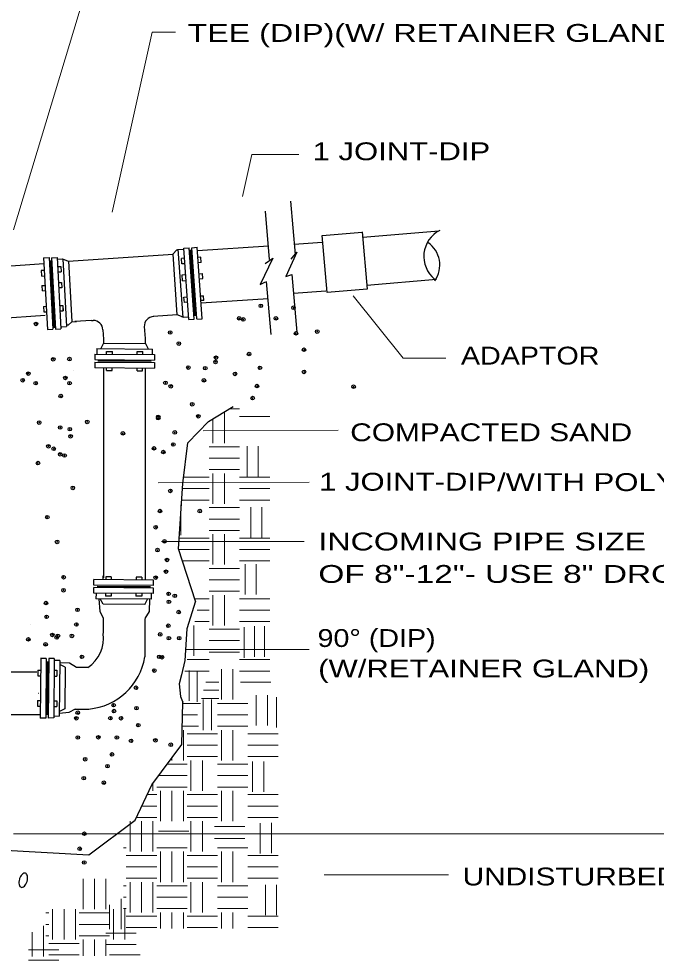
# Model space of a CAD drawing. Extents: x -70339 to 71460, y -57338 to 46232.
# Drawn here: x 11890 to 50949, y -40713 to 16991 of the extents above; entities that cross this region are included whole.
import ezdxf

# ---------------------------------------------------------------- set-up
doc = ezdxf.new("R2010")
doc.units = 0
doc.header["$LTSCALE"] = 440
doc.header["$PDMODE"] = 32
doc.header["$PDSIZE"] = 220
doc.layers.add('1', color=7, linetype='Continuous', lineweight=25)
doc.layers.add('8', color=7, linetype='Continuous', lineweight=25)

msp = doc.modelspace()

# ---------------------------------------------------------------- linework, layer by layer
at = {"layer": '1', "lineweight": 13}
for p, q in [((11569, 4058.3), (17785.3, 24630.8)), ((17607, 5141.2), (20070.7, 16169.4)), ((21497.6, 16169.4), (20070.7, 16169.4)), ((25601.1, 6100.1), (26178.1, 8682.7)), ((29050.5, 8682.7), (26178.1, 8682.7)), ((24805, -6915.8), (25417.6, -6915.8)), ((24485.9, -9012.2), (24485.9, -7148.7)), ((25417.6, -7381.7), (27269.9, -7381.7)), ((23787.1, -9012.2), (23787.1, -7524)), ((23193.8, -8261.3), (31452.5, -8217.5)), ((25880.4, -11070.2), (25880.4, -9206.8)), ((26557.4, -11070.2), (26557.4, -9206.8)), ((23554.1, -9245.1), (25417.6, -9245.1)), ((23554.1, -9943.9), (25417.6, -9943.9)), ((23554.1, -10642.7), (25417.6, -10642.7)), ((23787.1, -12739.1), (23787.1, -10875.6)), ((24485.9, -12739.1), (24485.9, -10875.6)), ((20430.7, -11453.6), (29688.6, -11404.5)), ((21992.7, -11108.6), (23554.1, -11108.6)), ((25417.6, -11108.6), (27269.9, -11108.6)), ((21925.2, -11807.4), (23554.1, -11807.4)), ((25417.6, -11807.4), (27269.9, -11807.4)), ((21876.5, -12506.1), (23554.1, -12506.1)), ((25417.6, -12506.1), (27269.9, -12506.1)), ((21820, -14660.2), (21820, -12796.7)), ((23554.1, -12972), (25417.6, -12972)), ((26106, -14798.5), (26106, -12935.1)), ((26783.1, -14798.5), (26783.1, -12935.1)), ((23554.1, -13670.8), (25417.6, -13670.8)), ((23554.1, -14369.6), (25417.6, -14369.6)), ((21714.3, -14835.4), (23554.1, -14835.4)), ((23787.1, -16466), (23787.1, -14602.5)), ((24485.9, -16466), (24485.9, -14602.5)), ((25417.6, -14835.4), (27269.9, -14835.4)), ((29367.3, -15057.4), (20630.4, -15057.4)), ((21690.7, -15534.2), (23554.1, -15534.2)), ((25417.6, -15534.2), (27269.9, -15534.2)), ((21904.4, -16233), (23554.1, -16233)), ((23554.1, -16698.9), (25417.6, -16698.9)), ((25417.6, -16233), (27269.9, -16233)), ((25767.5, -18300.8), (25767.5, -16437.3)), ((26444.5, -18300.8), (26444.5, -16437.3)), ((23554.1, -17397.7), (25417.6, -17397.7)), ((23554.1, -18096.5), (25417.6, -18096.5)), ((23787.1, -20192.9), (23787.1, -18329.4)), ((24485.9, -20192.9), (24485.9, -18329.4)), ((22665, -18562.3), (23554.1, -18562.3)), ((25417.6, -18562.3), (27269.9, -18562.3)), ((22823.4, -19261.1), (23554.1, -19261.1)), ((25417.6, -19261.1), (27269.9, -19261.1)), ((22622.4, -22056.3), (22622.4, -20192.9)), ((22682.6, -19959.9), (23554.1, -19959.9)), ((25417.6, -19959.9), (27269.9, -19959.9)), ((23554.1, -20425.8), (25417.6, -20425.8)), ((25705.7, -22171.6), (25705.7, -20308.1)), ((26323.7, -22109.7), (26323.7, -20246.2)), ((26939, -22109.7), (26939, -20246.2)), ((23554.1, -21124.6), (25417.6, -21124.6)), ((29686.2, -21677.9), (22081.4, -21677.9)), ((23554.1, -21823.4), (25417.6, -21823.4)), ((22213.5, -22289.2), (23554.1, -22289.2)), ((25417.6, -22289.2), (27269.9, -22289.2)), ((22072.8, -22988), (23554.1, -22988)), ((22332.6, -24809.5), (22332.6, -22946)), ((22827, -24871.3), (22827, -23007.9)), ((24300.6, -24740.5), (24300.6, -22877)), ((24999.4, -24740.5), (24999.4, -22877)), ((25417.6, -22988), (27269.9, -22988)), ((23217.1, -24169), (24138.9, -24169)), ((23340.7, -23674), (24138.9, -23674)), ((25479.4, -23668.7), (27331.7, -23668.7)), ((23093.5, -24664), (24138.9, -24664)), ((23178.8, -26603.9), (23178.8, -24740.5)), ((23692.2, -26603.9), (23692.2, -24740.5)), ((26444.5, -26322.2), (26444.5, -24458.7)), ((27121.6, -26322.2), (27121.6, -24458.7)), ((27677.8, -26445.9), (27677.8, -24582.5)), ((21934.4, -24973.4), (23031.7, -24973.4)), ((24067.7, -24973.4), (25931.2, -24973.4)), ((21921.6, -25672.2), (22846.3, -25672.2)), ((24067.7, -25672.2), (25931.2, -25672.2)), ((21908.8, -26371), (22908.1, -26371)), ((24067.7, -26371), (25931.2, -26371)), ((21971.3, -28467.4), (21971.3, -26603.9)), ((22204.3, -26836.9), (24067.7, -26836.9)), ((24300.6, -28467.4), (24300.6, -26603.9)), ((24999.4, -28467.4), (24999.4, -26603.9)), ((25931.2, -26836.9), (27783.4, -26836.9)), ((22204.3, -27535.7), (24067.7, -27535.7)), ((25931.2, -27535.7), (27783.4, -27535.7)), ((22204.3, -28234.5), (24067.7, -28234.5)), ((25931.2, -28234.5), (27783.4, -28234.5)), ((20978.8, -28700.3), (22204.3, -28700.3)), ((21272.5, -28467.4), (21272.5, -28307)), ((22437.2, -30330.8), (22437.2, -28467.4)), ((23136, -30330.8), (23136, -28467.4)), ((24067.7, -28700.3), (25931.2, -28700.3)), ((26218.9, -30390.7), (26218.9, -28527.3)), ((26895.9, -30390.7), (26895.9, -28527.3)), ((20456.9, -29399.1), (22204.3, -29399.1)), ((24067.7, -29399.1), (25931.2, -29399.1)), ((20107.9, -30330.8), (20107.9, -29866.5)), ((19754.8, -30563.8), (20340.8, -30563.8)), ((20340.8, -30097.9), (22204.3, -30097.9)), ((20573.7, -32194.3), (20573.7, -30330.8)), ((21272.5, -32194.3), (21272.5, -30330.8)), ((21971.3, -32194.3), (21971.3, -30330.8)), ((22204.3, -30563.8), (24067.7, -30563.8)), ((24067.7, -30097.9), (25931.2, -30097.9)), ((24300.6, -32194.3), (24300.6, -30330.8)), ((24999.4, -32194.3), (24999.4, -30330.8)), ((25931.2, -30563.8), (27783.4, -30563.8)), ((19428.8, -31262.5), (20340.8, -31262.5)), ((22204.3, -31262.5), (24067.7, -31262.5)), ((25931.2, -31262.5), (27783.4, -31262.5)), ((18710.3, -34057.7), (18710.3, -32194.3)), ((19102.7, -31961.3), (20340.8, -31961.3)), ((19409.1, -34057.7), (19409.1, -32194.3)), ((20107.9, -34057.7), (20107.9, -32194.3)), ((22204.3, -31961.3), (24067.7, -31961.3)), ((22437.2, -34057.7), (22437.2, -32194.3)), ((23136, -34057.7), (23136, -32194.3)), ((25931.2, -31961.3), (27783.4, -31961.3)), ((26670.2, -34174.8), (26670.2, -32311.3)), ((27371.3, -34150.7), (27371.3, -32287.2)), ((20442.9, -32796.7), (22306.3, -32796.7)), ((23872.9, -32518.2), (25736.4, -32518.2)), ((11570.6, -32975.7), (71296.7, -32975.7)), ((23872.9, -33260.8), (25736.4, -33260.8)), ((18299.2, -33824.8), (18477.4, -33824.8)), ((20340.8, -33824.8), (22204.3, -33824.8)), ((24067.7, -33824.8), (25931.2, -33824.8)), ((18477.4, -34290.6), (20340.8, -34290.6)), ((20573.7, -35921.2), (20573.7, -34057.7)), ((21272.5, -35921.2), (21272.5, -34057.7)), ((21971.3, -35921.2), (21971.3, -34057.7)), ((22204.3, -34290.6), (24067.7, -34290.6)), ((24300.6, -35921.2), (24300.6, -34057.7)), ((24999.4, -35921.2), (24999.4, -34057.7)), ((25931.2, -34290.6), (27783.4, -34290.6)), ((18477.4, -34989.4), (20340.8, -34989.4)), ((22204.3, -34989.4), (24067.7, -34989.4)), ((25931.2, -34989.4), (27783.4, -34989.4)), ((15825.5, -37585.1), (15825.5, -35721.7)), ((16524.3, -37585.1), (16524.3, -35721.7)), ((17223.1, -37585.1), (17223.1, -35721.7)), ((18477.4, -35688.2), (20340.8, -35688.2)), ((22204.3, -35688.2), (24067.7, -35688.2)), ((25931.2, -35688.2), (27783.4, -35688.2)), ((38213.2, -35484.7), (30608.4, -35484.7)), ((18299.2, -36154.1), (18477.4, -36154.1)), ((18710.3, -37784.6), (18710.3, -35921.2)), ((19409.1, -37784.6), (19409.1, -35921.2)), ((20107.9, -37784.6), (20107.9, -35921.2)), ((20340.8, -36154.1), (22204.3, -36154.1)), ((22437.2, -37784.6), (22437.2, -35921.2)), ((23136, -37784.6), (23136, -35921.2)), ((24067.7, -36154.1), (25931.2, -36154.1)), ((27008.7, -37958.8), (27008.7, -36095.4)), ((27685.8, -37958.8), (27685.8, -36095.4)), ((18299.2, -36852.9), (18477.4, -36852.9)), ((20340.8, -36852.9), (22204.3, -36852.9)), ((24067.7, -36852.9), (25931.2, -36852.9)), ((17453.9, -38816.3), (17453.9, -37328.2)), ((18152.7, -38816.3), (18152.7, -36952.9)), ((13551, -37818), (13729.1, -37818)), ((13962, -39448.6), (13962, -37585.1)), ((14660.8, -39448.6), (14660.8, -37585.1)), ((15359.6, -39448.6), (15359.6, -37585.1)), ((15592.5, -37818), (17456, -37818)), ((17688.9, -39448.6), (17688.9, -37585.1)), ((18299.2, -37551.7), (18477.4, -37551.7)), ((18387.7, -39448.6), (18387.7, -37585.1)), ((18477.4, -38017.5), (20340.8, -38017.5)), ((20340.8, -37551.7), (22204.3, -37551.7)), ((20573.7, -38781.7), (20573.7, -37784.6)), ((21272.5, -38781.7), (21272.5, -37784.6)), ((21971.3, -38781.7), (21971.3, -37784.6)), ((22204.3, -38017.5), (24067.7, -38017.5)), ((24067.7, -37551.7), (25931.2, -37551.7)), ((24300.6, -38781.7), (24300.6, -37784.6)), ((24999.4, -38781.7), (24999.4, -37784.6)), ((25931.2, -38017.5), (27783.4, -38017.5)), ((13404.5, -40480.3), (13404.5, -38616.8)), ((13551, -38516.8), (13729.1, -38516.8)), ((15592.5, -38516.8), (17456, -38516.8)), ((12705.7, -40480.3), (12705.7, -38992.1)), ((13551, -39215.6), (13729.1, -39215.6)), ((15592.5, -39215.6), (17456, -39215.6)), ((17221, -39049.2), (19084.5, -39049.2)), ((18477.4, -38716.3), (20340.8, -38716.3)), ((22204.3, -38716.3), (24067.7, -38716.3)), ((25931.2, -38716.3), (27783.4, -38716.3)), ((13729.1, -39681.5), (15592.5, -39681.5)), ((15825.5, -40445.6), (15825.5, -39448.6)), ((16524.3, -40445.6), (16524.3, -39448.6)), ((17221, -39748), (19084.5, -39748)), ((17223.1, -40445.6), (17223.1, -39448.6)), ((12472.7, -40072.1), (14336.2, -40072.1)), ((13729.1, -40380.3), (15592.5, -40380.3)), ((17456, -40380.3), (19319.4, -40380.3)), ((12472.7, -40713.2), (14336.2, -40713.2))]:
    msp.add_line(p, q, dxfattribs=at)
at = {"layer": '1'}
for p, q in [((28546.3, 5816.6), (28825, 2547.2)), ((27258.8, 2240.8), (27007.2, 5192.5)), ((32936.5, 3928.8), (33235.9, 417.1)), ((32963, 3598.2), (37622.9, 3995.5)), ((21995.6, 2926.7), (22332.8, 2950)), ((22486, 2960.7), (22823.1, 2984)), ((22837.2, 2783), (27187.7, 3074.4)), ((28771, 3180.4), (30476.1, 3294.6)), ((14921, 2143.5), (21341, 2573.4)), ((21670.5, 2842.4), (22000, 2865.2)), ((10826.2, 1817.2), (13426.6, 1991.4)), ((14252.5, 2250.1), (14569.3, 2269.1)), ((14568, 2269.8), (14921.9, 2138)), ((28629.8, 1318.4), (28931.2, -2216.8)), ((27351.8, -2367.9), (27074, 889.8)), ((33215.8, 663.4), (37478, 1026.8)), ((23029.1, 1.9), (23204.7, 14)), ((28727.1, 177.7), (30714.5, 310.8)), ((22011.4, -68.1), (22205.2, -54.7)), ((23062.5, -420.2), (27162.3, -145.6)), ((14590.1, -671.3), (14588.4, -899)), ((21602.9, -1150.3), (20132.3, -1248.8)), ((21851.7, -1248.8), (21600.2, -1151.3)), ((10460.4, -1381.7), (13498.8, -1178.2)), ((15128, -1584), (15415.5, -1564.7)), ((16339.4, -1502.8), (15331.4, -1570.4)), ((16348.1, -1502.3), (16443.9, -1495.9)), ((21851.7, -1248.8), (21950.5, -1248.8)), ((22277.9, -1286.8), (21954.9, -1311.6)), ((22303.4, -1449.8), (22640.5, -1426.4)), ((22794.3, -1415.8), (23130.8, -1392.5)), ((17044.4, -2075.7), (17082.3, -2640.8)), ((19579.6, -1869), (19628.5, -2599.3)), ((17078.9, -2649.5), (17078.9, -2876.7)), ((19634.1, -2606.9), (19634.1, -2906)), ((16672.3, -3224.7), (16672.3, -3562.7)), ((16546.7, -3561.8), (16546.7, -3899.7)), ((20197.6, -3587.8), (20199.7, -3925.8)), ((15267.7, -4540.9), (15267.7, -4540.9)), ((16546.7, -4052.7), (16546.7, -4394.2)), ((17078.9, -4394.9), (17078.9, -7471.1)), ((19634.1, -4404.6), (19634.1, -7471.1)), ((20200.6, -4079.3), (20202.6, -4417.3)), ((17083.1, -7434.6), (17083.1, -17283.7)), ((19638.3, -7461.7), (19638.3, -17380.8)), ((17068.1, -17362.5), (17067.9, -17147)), ((16491.4, -17723.5), (16489.3, -17385.6)), ((16494.4, -18215.1), (16492.3, -17877.1)), ((20145.3, -17750.1), (20145.3, -17408.6)), ((20019.7, -18578.1), (20019.7, -18240.2)), ((20145.3, -18241), (20145.3, -17903.1)), ((12589.4, -20150), (12590.4, -20150)), ((17049.4, -19718.5), (17049.4, -20671.6)), ((19604.6, -19791), (19604.6, -22119)), ((13566.8, -22216.8), (13225.3, -22216.8)), ((14057.7, -22216.8), (13719.7, -22216.8)), ((14394.7, -22342.5), (14056.8, -22342.5)), ((11388, -23034.1), (12990.3, -23034.1)), ((15415.1, -22762), (15948.3, -22762)), ((15948.3, -22762), (16119.9, -22762)), ((13100.3, -24350.6), (13105.4, -24350.6)), ((15346, -25317.2), (16182.5, -25317.2)), ((21888.4, -27482.4), (21936, -24887.4)), ((11214.7, -25646.6), (13192.4, -25646.6)), ((13540.2, -25870.7), (13202.2, -25872.8)), ((14031.7, -25867.7), (13693.7, -25869.8))]:
    msp.add_line(p, q, dxfattribs=at)
for points in [[(33235.9, 417.1), (30785, 208.2), (30486.9, 3704.5), (32934.1, 3913.1)], [(21337.3, 2574.2), (21567.4, 2834.1), (21648.2, 2840.9)], [(26987.6, 1994.6), (27459.8, 2321.9), (26678.8, 703.7), (27005.7, 867.3)], [(28585.8, 2249.2), (28930.8, 2685.5), (28258.9, 1194.6), (28629.8, 1318.4)], [(15129.4, -1583.1), (14911.4, -1780.3), (14798.6, -1787.8)], [(22714.5, -18713.8), (21667.5, -15507.5), (21947.6, -11485.1), (22245.4, -8995.5), (23520.2, -7683.5), (25032.8, -6779.7)], [(16791.9, -18564.4), (16850.9, -19333.4), (17049.4, -19718.5)], [(19904, -18591.5), (19875.7, -19349.7), (19602.9, -19773.4)], [(22714.5, -18713.8), (22193.4, -20409.5), (22059.6, -22351.1), (21859, -23221.4), (21722, -23766.9), (21804.3, -24558.2), (21869.6, -24763.6), (21936, -24887.4)], [(14393.8, -22468.5), (14994.1, -22490.9), (15415.1, -22762)], [(14358.5, -25563.2), (14977.8, -25515.8), (15368.9, -25314.1)], [(10676.9, -33950.3), (16184.1, -34260.5), (19019, -32140.7), (20034, -29965.5), (21888.4, -27482.4)]]:
    msp.add_lwpolyline(points, dxfattribs=at)
at = {"layer": '1', "lineweight": 13}
msp.add_lwpolyline([(38054.9, -3801.5), (35446.6, -3801.5), (32380.9, 12.5)], dxfattribs=at)
at = {"layer": '1'}
for centre, radius, start, end in [((38507.9, 2424.8), 1797.8, 117.17333, 230.60137), ((36032.1, 1902.7), 1653.9, 324.30008, 55.84429), ((15853.5, -21535.2), 3796.3, 274.97157, 351.15411), ((12712, -35983.4), 823, 163.15378, 175.86697), ((12712, -35983.4), 823, 150.44059, 163.15378), ((12457.1, -35838.8), 529.9, 134.57884, 150.44059), ((12313.2, -35692.8), 324.9, 110.40722, 134.57883), ((12248.6, -35519.2), 139.6, 73.15378, 110.40722), ((12248.6, -35519.2), 139.6, 35.90034, 73.15378), ((12098.5, -35627.8), 324.9, 11.72873, 35.90034), ((11605.5, -35648.4), 823, 343.15378, 355.86697), ((11897.8, -35669.5), 529.9, 355.86698, 11.72873), ((12419.7, -35962.3), 529.9, 175.86697, 191.72873), ((12219, -36004), 324.9, 191.72873, 215.90034), ((12068.9, -36112.6), 139.6, 215.90034, 253.15378), ((12068.9, -36112.6), 139.6, 253.15378, 290.40722), ((12004.3, -35938.9), 324.9, 290.40722, 314.57883), ((11860.4, -35792.9), 529.9, 314.57884, 330.44059), ((11605.5, -35648.4), 823, 330.44059, 343.15378)]:
    msp.add_arc(centre, radius, start, end, dxfattribs=at)
for centre, major_axis, ratio, start_param, end_param in [((16424.7, -2117.2), (0, 621.4), 0.99957, 4.7792617, 6.250126), ((20199.4, -1842.5), (621.1, 0), 0.953079, 1.637669, 3.2084653), ((14950.6, -20968.9), (1166.3, -1794.4), 0.990493, 0, 1.1351591)]:
    msp.add_ellipse(centre, major_axis=major_axis, ratio=ratio, start_param=start_param, end_param=end_param, dxfattribs=at)
for p in [(26719, -601.7), (28721.8, -719), (12944.6, -1715.3), (25394.3, -1370.6), (25648, -1435.8), (27644.8, -1370.6), (21163.4, -2236.2), (28874.6, -2290), (30179, -2178.1), (21697, -2916.2), (26001.4, -3556.2), (29368.9, -3291.1), (13999, -3879.4), (14989.1, -3865.5), (23944.1, -4042), (23970.9, -3776.7), (22274.5, -4387), (23312.4, -4421.8), (26668.3, -4404), (29368.9, -4651.4), (12126.5, -5164), (12468.8, -4757), (14742.9, -5023.4), (23232.2, -5169.5), (25138, -4775), (12921.5, -5341.2), (15000.4, -5344.8), (20875.4, -5322.3), (21200.2, -5534.9), (26488.3, -5517), (32402.4, -5560.8), (14458.7, -6129.7), (26218.2, -6259), (22516.9, -6635), (20431.7, -7482.7), (20432.4, -7410.3), (22887.5, -7371.9), (13138, -7758), (14421.8, -8062.4), (15017.2, -8163.7), (16080.2, -7717.9), (15061, -8598.7), (18268.6, -8420), (21447.2, -8361.2), (13702.5, -9212.5), (20171.1, -9339.2), (21357.2, -9103.2), (14026.4, -9365.4), (14421.8, -9702.8), (14693.9, -9774.7), (20748.2, -9562.5), (13064.1, -10244.2), (15197.4, -11763.2), (21177.1, -11947.4), (20541.9, -13182.2), (22977.5, -13184.1), (13633.6, -13558), (20276.9, -14173.4), (14233.7, -15072.3), (20817.1, -15039), (20389, -15575.8), (20969.7, -16180.6), (14633.9, -17238.4), (20276.9, -17264.9), (20907.1, -16893.9), (14625.6, -18035.1), (21069, -18258.1), (21447.2, -18377.9), (13555.1, -18820.8), (21087.1, -18748.9), (13594.7, -19666.3), (15486, -19235.5), (21685.3, -19375.2), (15416.3, -20136.3), (21048.9, -20213.7), (13943, -20777.3), (14282.9, -20832.4), (15143.5, -20833.7), (20553, -20744.6), (12472.3, -21049.1), (13529, -21355.8), (14209.5, -20928.2), (21087.1, -20974.8), (21717.3, -20974.8), (15758.1, -22119.7), (20490.5, -22120.3), (20666.8, -22141.4), (20192.1, -22962.3), (19070.6, -24013.1), (17701.3, -25082.3), (17721.7, -25444.7), (19099.8, -25265.8), (15411.3, -25886), (15499.3, -25542.5), (17499.9, -25877), (18151.8, -25883.8), (19209.9, -26305.1), (15507.8, -27063.8), (16763.5, -27052.6), (17898.2, -27064.3), (18765.3, -27266.4), (20262.7, -27233.5), (21201.5, -27508.8), (17597.8, -28099.4), (15952.8, -28396.4), (17324.7, -28821), (15868.4, -29554.5), (17097, -29832.7), (15905.8, -32959.3), (15618.5, -33885.1), (15899.6, -34728.2)]:
    msp.add_point(p, dxfattribs=at)
at = {"layer": '8'}
for p, q in [((22303.4, -1449.8), (21995.6, 2926.7)), ((22640.5, -1426.4), (22332.8, 2950)), ((22792.7, -1401.5), (22486, 2960.7)), ((23130.8, -1392.5), (22823.1, 2984)), ((13408.2, 2332.8), (13745.7, 2351)), ((13408.2, 2332.8), (13643.7, -2051)), ((13745.7, 2351), (13981.2, -2032.9)), ((13900.4, 2334.1), (14237.8, 2352.2)), ((13900.4, 2334.1), (14134.5, -2024.6)), ((14237.8, 2352.2), (14472, -2006.5)), ((21602.9, -1150.3), (21341, 2573.4)), ((21954.9, -1311.6), (21661.4, 2861.7)), ((22041.4, 2311.5), (21856.1, 2298.5)), ((23046.3, 2381.3), (22856.2, 2368)), ((23069.2, 2055.7), (23046.3, 2381.3)), ((14267.1, 1807.4), (14461.2, 1817.8)), ((14461.2, 1817.8), (14478.9, 1488.7)), ((14580.6, 2271.6), (14803.3, -1874.5)), ((14927.6, 2148), (15127.9, -1580.8)), ((21879.7, 1962.4), (21856.1, 2298.5)), ((22062.5, 1975.2), (21879.7, 1962.4)), ((23069.2, 2055.7), (22889.3, 2043)), ((13266.8, 1583.2), (13438.8, 1592.5)), ((13266.8, 1568.7), (13284.5, 1239.6)), ((13284.4, 1226.4), (13456.5, 1235.6)), ((14284.8, 1478.2), (14478.9, 1488.7)), ((21925.9, 938), (21900.3, 1302.3)), ((21906.6, 1298.4), (22109.1, 1312.7)), ((22924.7, 1361.9), (23151.6, 1377.9)), ((23170.9, 1068.9), (23149.7, 1369.8)), ((13295.8, 643.2), (13463.2, 652.2)), ((13295.9, 642.1), (13313.5, 313)), ((14319.9, 823.7), (14514, 834.1)), ((14514, 834.1), (14531.7, 504.9)), ((21925.9, 938), (22134.4, 952.7)), ((22944, 1053), (23170.9, 1068.9)), ((13509.4, 307.8), (13342, 298.8)), ((14531.7, 504.9), (14337.6, 494.5)), ((23224.6, -269.3), (23204.7, 14)), ((14395.6, -585.3), (14589.7, -574.9)), ((14589.7, -574.9), (14607.4, -904)), ((22034.5, -396.5), (22011.4, -68.1)), ((22238.2, -377.2), (22044.3, -390.8)), ((23224.6, -269.3), (23073.7, -279.9)), ((13395.2, -637.4), (13567.3, -628.1)), ((13395.2, -637.3), (13413.5, -977.9)), ((13395.2, -637.4), (13413.5, -977.9)), ((13413.5, -977.9), (13585.6, -968.6)), ((14413.3, -914.5), (14607.4, -904)), ((13643.7, -2051), (13978.5, -2033)), ((14139.1, -2024.4), (14472, -2006.5)), ((14465.9, -1892.7), (14525.6, -1889.4)), ((14530.2, -1889.2), (14803.3, -1874.5)), ((16672.3, -3224.7), (20075.4, -3249)), ((17076.1, -2886.2), (16917, -3220)), ((17080.2, -2887.8), (19636.6, -2906)), ((17263.3, -3566.9), (17264.6, -3394.1)), ((17264.6, -3394.1), (17627.2, -3396.7)), ((17626, -3569.5), (17627.2, -3396.7)), ((19140.7, -3580.3), (19142, -3397.3)), ((19142, -3397.3), (19485.2, -3399.8)), ((19483.9, -3582.7), (19485.2, -3394.2)), ((19642.9, -2911), (19809.4, -3247)), ((20072.9, -3586.9), (20075.4, -3249)), ((16546.7, -3561.8), (20197.6, -3587.8)), ((16546.7, -3899.7), (20199.7, -3925.8)), ((16546.7, -4053.3), (20200.6, -4079.3)), ((16546.7, -4391.2), (20202.6, -4417.3)), ((17256.2, -4566), (17257.5, -4396.7)), ((17614.7, -4568.6), (17614.5, -4568.6)), ((19133.6, -4582), (19134.7, -4414.3)), ((19133.6, -4582), (19476.7, -4584.4)), ((19476.7, -4584.4), (19478, -4414)), ((17215.2, -17218.4), (17214, -17388.8)), ((17558.4, -17220.9), (17215.2, -17218.4)), ((17558.4, -17220.9), (17557.2, -17388.5)), ((19077.3, -17234.3), (19077.5, -17234.3)), ((19435.7, -17236.8), (19434.5, -17406.1)), ((20145.3, -17411.6), (16489.3, -17385.6)), ((20145.3, -17749.6), (16491.4, -17723.5)), ((20145.3, -17903.1), (16492.3, -17877.1)), ((20145.3, -18241), (16494.4, -18215.1)), ((16619, -18215.9), (16616.6, -18553.9)), ((17208.1, -18220.1), (17206.8, -18408.7)), ((17550, -18405.5), (17206.8, -18403.1)), ((17551.3, -18222.6), (17550, -18405.5)), ((19066, -18233.4), (19064.8, -18406.2)), ((19427.4, -18408.8), (19064.8, -18406.2)), ((19428.7, -18235.9), (19427.4, -18408.8)), ((20019.7, -18578.1), (16616.6, -18553.9)), ((17049.1, -18891.9), (16882.6, -18555.9)), ((19611.8, -18915.1), (17055.4, -18896.9)), ((19615.9, -18916.6), (19775, -18582.8)), ((13228.2, -22216.8), (13202.2, -25872.8)), ((13566.2, -22216.8), (13540.2, -25870.7)), ((13719.7, -22216.8), (13693.7, -25869.8)), ((14057.7, -22216.8), (14031.7, -25867.7)), ((14394.7, -22342.5), (14370.5, -25745.5)), ((13053.5, -22926.4), (13223.2, -22927.6)), ((14052.6, -22933.5), (14225.4, -22934.7)), ((14225.4, -22934.7), (14222.8, -23297.3)), ((14733.3, -22746.2), (14399.5, -22587.1)), ((14731.7, -22750.3), (14713.5, -25306.7)), ((13050.9, -23284.8), (13050.9, -23284.6)), ((14050, -23296.1), (14222.8, -23297.3)), ((13037.5, -24803.7), (13035.1, -25146.9)), ((13037.5, -24803.7), (13205.2, -24804.9)), ((14039.2, -24810.8), (14222.2, -24812.1)), ((14222.2, -24812.1), (14219.7, -25155.3)), ((13035.1, -25146.9), (13205.5, -25148.1)), ((14036.8, -25154), (14225.3, -25155.4)), ((14708.5, -25313), (14372.5, -25479.5)), ((14032.6, -25743.1), (14370.5, -25745.5))]:
    msp.add_line(p, q, dxfattribs=at)
at = {"layer": '8', "lineweight": 35}
for p, q in [((22704.5, -1225.2), (22418.8, 2837.7)), ((13831.2, 2168.7), (14052, -1941.5)), ((16732.5, -3977.7), (19993.8, -4000.9)), ((19959.5, -17825.2), (16698.2, -17802)), ((13641.8, -22402.7), (13618.6, -25664))]:
    msp.add_line(p, q, dxfattribs=at)
at = {"layer": '8'}
for points in [[(17256.2, -4566), (17615.3, -4568.6), (17616.6, -4394.8)], [(19435.7, -17236.8), (19076.7, -17234.3), (19075.4, -17408)], [(13053.5, -22926.4), (13050.9, -23285.5), (13220.6, -23286.7)]]:
    msp.add_lwpolyline(points, dxfattribs=at)

# ---------------------------------------------------------------- texts
at = {"layer": '1'}
for s, width, p in [('TEE (DIP)(W/ RETAINER GLANDS)', 1.35, (22227.3, 15580.1)), ('1 JOINT-DIP', 1.3, (29893.8, 8323.5)), ('ADAPTOR', 1.2, (38984.9, -4201.6)), (' COMPACTED SAND', 1.25, (31692.9, -8900.7)), ('1 JOINT-DIP', 1.3, (30292.2, -11933.1)), ('/WITH POLYWRAP', 1.3, (41198, -11955.1)), ('INCOMING PIPE SIZE', 1.35, (30247.5, -15597.5)), ('OF 8"-12"- USE 8" DROP', 1.4, (30247.5, -17585.2)), (' 90° (DIP)', 1.2, (29707.4, -21513.2)), ('(W/RETAINER GLAND)', 1.3, (30235.3, -23383.2)), ('UNDISTURBED GROUND', 1.25, (39087.1, -36132.1))]:
    msp.add_text(s, height=1094, dxfattribs=dict(at, width=width)).set_placement(p)

doc.saveas('drawing.dxf')
